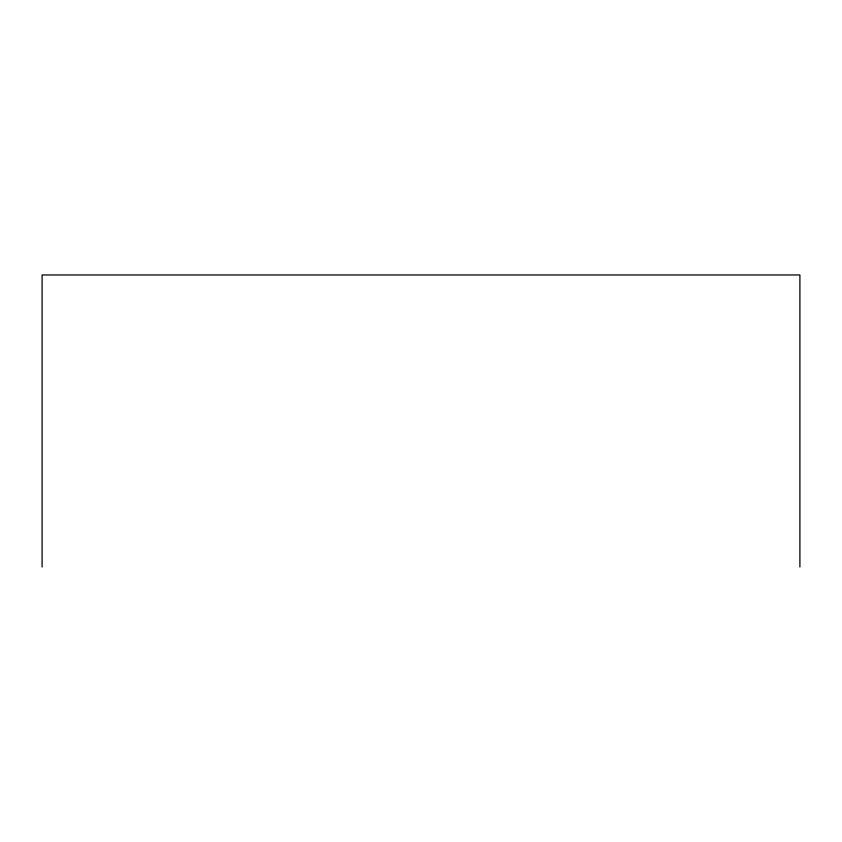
<?xml version="1.0" encoding="UTF-8"?>
<svg xmlns="http://www.w3.org/2000/svg" width="842" height="842" viewBox="0 0 842 842"><rect width="100%" height="100%" fill="white"/><g stroke="black" fill="none" stroke-linecap="round" stroke-linejoin="round"><path stroke-width="1.26" d="M799.9 567.034L799.9 274.966L42.1 274.966L42.1 567.034"/></g></svg>
